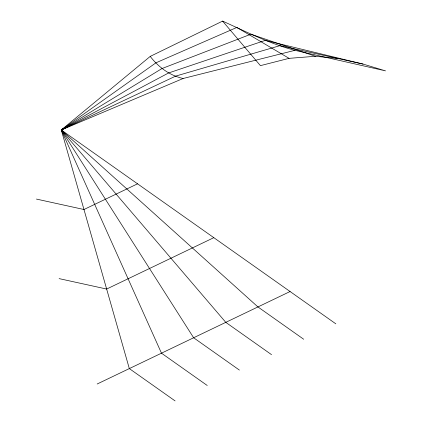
<?xml version="1.0" encoding="UTF-8"?>
<svg xmlns="http://www.w3.org/2000/svg" width="422" height="422" viewBox="0 0 422 422"><rect width="100%" height="100%" fill="white"/><g stroke="black" fill="none" stroke-linecap="round" stroke-linejoin="round"><path stroke-width="0.63" d="M207.234 385.486L161.478 353.177L61.29 129.971L168.526 72.99L265.216 40.391L363.031 64.065L385.56 70.885L294.883 50.339C269.6 43.672 246.3 31.803 222.6 21.1L150.221 56.406L61.29 129.971L129.327 368.591L175.083 400.9M137.556 183.823L83.967 209.512L36.44 199.078M213.817 237.67L106.645 289.049L59.117 278.62M97.176 384.004L290.083 291.523M294.883 50.339L183.137 78.492L61.29 129.971L193.629 337.764L239.385 370.073M339.884 58.669L315.434 56.279L289.059 58.352L260.421 65.642L222.6 21.1M363.031 64.065L279.923 45.655L175.673 76.108L61.29 129.971L225.781 322.35L271.536 354.659M183.137 78.492C169.734 75.549 158.493 67.145 150.221 56.406M315.434 56.279L250.905 34.198L161.948 68.559L61.29 129.971L257.932 306.936L303.687 339.246M289.059 58.352L236.847 27.43L155.945 62.815L61.29 129.971L335.838 323.832"/></g></svg>
